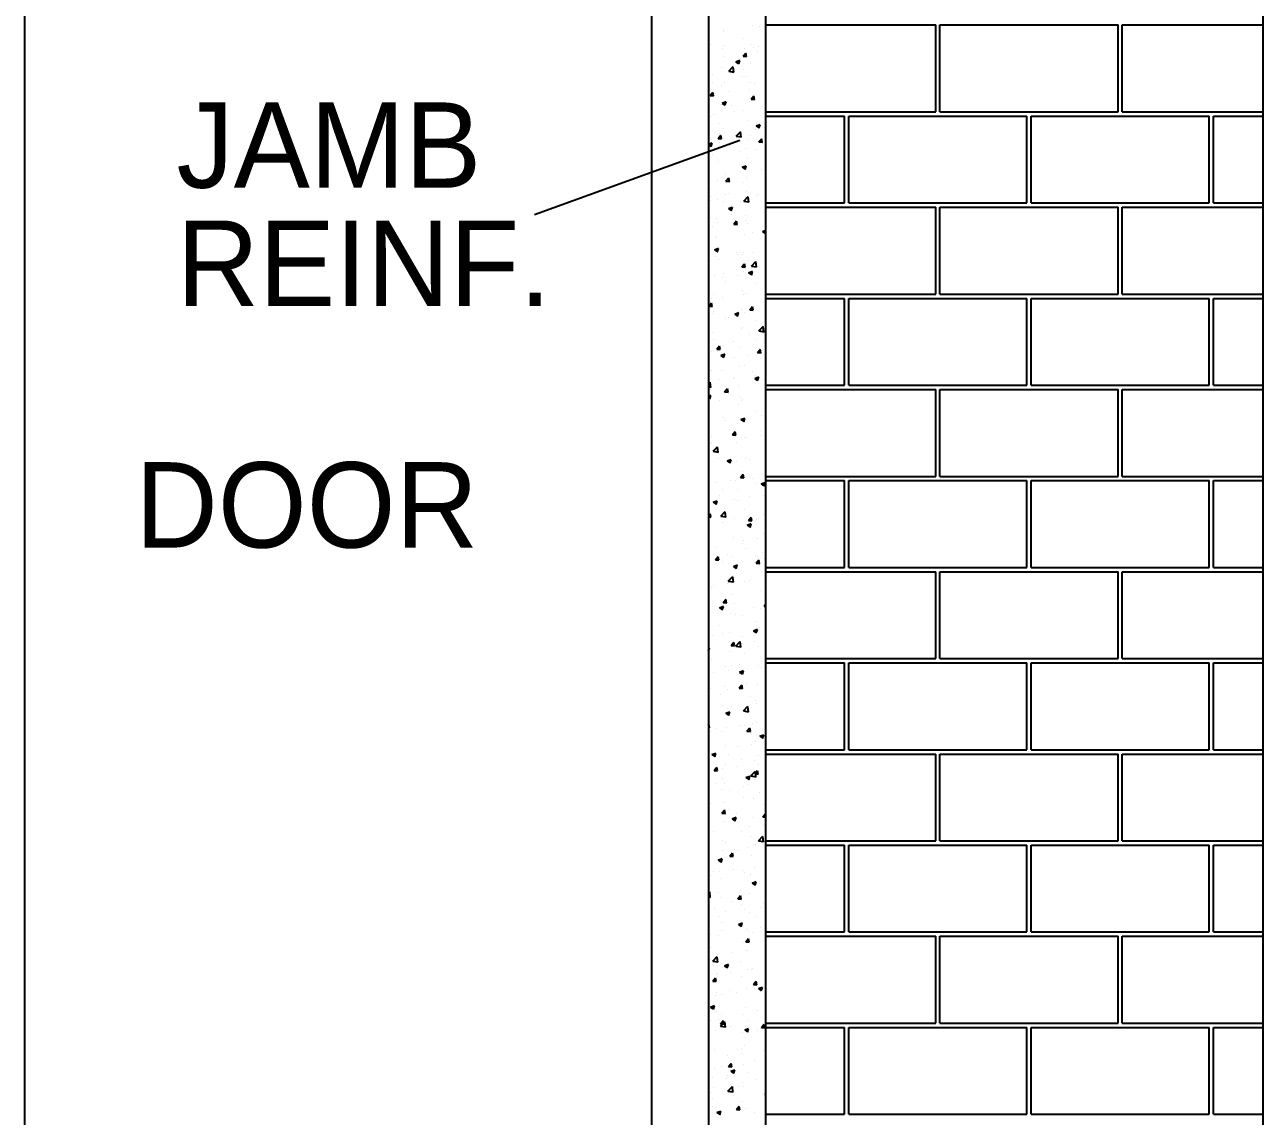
# Model space of a CAD drawing. Header units: metres. Extents: x -1560488.3 to -1560394.4, y 43534.5 to 43593.3.
# Drawn here: x -1560434.934 to -1560431.809, y 43543.477 to 43546.232 of the extents above; entities that cross this region are included whole.
import ezdxf

# ---------------------------------------------------------------- set-up
doc = ezdxf.new("R2010")
doc.units = ezdxf.units.M
doc.header["$LTSCALE"] = 750
doc.header["$MEASUREMENT"] = 0
doc.layers.get('0').update_dxf_attribs({"lineweight": 5})
doc.layers.add('BO', color=1, linetype='Continuous')
doc.styles.add('Romantic', font='GOTHIC.TTF')

# ---------------------------------------------------------------- blocks, each defined once
blk = doc.blocks.new('A$C70167D43')
at = {"color": 0}
for p, q in [((63.73, 286.7), (63.73, 649.47)), ((-26.88, 591.19), (-26.88, 330.66)), ((-17.58, 591.19), (-17.58, 330.66)), ((-138.54, 339.97), (-138.54, 581.88)), ((-36.19, 581.88), (-36.19, 339.97)), ((-55.26, 512.38), (-21.77, 524.54))]:
    blk.add_line(p, q, dxfattribs=at)
at = {"color": 2}
for p, q in [((-24.49, 542.35), (-24.49, 542.35)), ((-24.44, 542.67), (-24.44, 542.67)), ((-19.74, 543.26), (-19.74, 543.26)), ((-18.61, 543.12), (-18.61, 543.12)), ((-26.58, 540.19), (-26.58, 540.19)), ((-21.16, 541.12), (-21.16, 541.12)), ((-19.85, 540.17), (-19.85, 540.17)), ((-24.55, 539.57), (-24.55, 539.57)), ((-24.41, 539.93), (-24.41, 539.93)), ((-24.35, 538.15), (-24.35, 538.15)), ((-21.21, 538.23), (-20.76, 538.76)), ((-21.21, 538.23), (-20.66, 538.18)), ((-21.06, 539.45), (-21.06, 539.45)), ((-20.66, 538.13), (-20.77, 538.72)), ((-19.44, 539.72), (-19.44, 539.72)), ((-18.93, 539.08), (-18.93, 539.08)), ((-18.73, 539.76), (-18.73, 539.76)), ((-24.67, 536.47), (-24.67, 536.47)), ((-23.57, 535.78), (-22.84, 536.54)), ((-22.75, 535.62), (-22.85, 536.5)), ((-22.38, 537.34), (-21.73, 537.59)), ((-22.38, 537.34), (-21.92, 537.03)), ((-21.92, 536.98), (-21.74, 537.55)), ((-21.18, 536.09), (-21.18, 536.09)), ((-19.97, 537.07), (-19.97, 537.07)), ((-17.65, 536.55), (-17.65, 536.55)), ((-26.22, 535.18), (-26.22, 535.18)), ((-23.57, 535.78), (-22.74, 535.65)), ((-23.5, 535.78), (-23.5, 535.78)), ((-21.25, 534.97), (-21.25, 534.97)), ((-20.8, 534.89), (-20.8, 534.89)), ((-26.59, 531.81), (-26.15, 532.35)), ((-26.23, 533.96), (-26.23, 533.96)), ((-26.05, 531.72), (-26.15, 532.3)), ((-25.95, 532.11), (-25.95, 532.11)), ((-24.78, 533.38), (-24.78, 533.38)), ((-24.26, 533.93), (-24.26, 533.93)), ((-23.62, 532.42), (-23.62, 532.42)), ((-20.1, 532.88), (-20.1, 532.88)), ((-20.08, 533.97), (-20.08, 533.97)), ((-19.29, 533.72), (-19.29, 533.72)), ((-26.59, 531.81), (-26.04, 531.76)), ((-24.89, 530.28), (-24.89, 530.28)), ((-24.64, 530.59), (-23.99, 530.84)), ((-24.64, 530.59), (-24.18, 530.28)), ((-24.19, 530.24), (-24, 530.8)), ((-23.11, 530.24), (-23.11, 530.24)), ((-20.19, 530.87), (-20.19, 530.87)), ((-19.92, 531.23), (-19.47, 531.76)), ((-19.92, 531.23), (-19.36, 531.18)), ((-19.37, 531.14), (-19.48, 531.72)), ((-18.14, 530.03), (-18.14, 530.03)), ((-26.61, 528.41), (-26.61, 528.41)), ((-26.07, 528.75), (-26.07, 528.75)), ((-22.55, 529.21), (-22.55, 529.21)), ((-21.18, 529.34), (-21.18, 529.34)), ((-25.01, 527.18), (-25.01, 527.18)), ((-24.38, 526.36), (-24.38, 526.36)), ((-22.33, 525.18), (-21.61, 525.93)), ((-21.51, 525.01), (-21.62, 525.9)), ((-20.31, 527.78), (-20.31, 527.78)), ((-19.12, 526.32), (-19.12, 526.32)), ((-19.09, 526.85), (-18.44, 527.1)), ((-19.09, 526.85), (-18.63, 526.54)), ((-18.95, 527.3), (-18.95, 527.3)), ((-18.63, 526.49), (-18.45, 527.05)), ((-26.88, 523.86), (-26.26, 524.1)), ((-26.45, 523.49), (-26.26, 524.05)), ((-25.3, 524.81), (-24.85, 525.35)), ((-25.3, 524.81), (-24.75, 524.77)), ((-25.12, 524.08), (-25.12, 524.08)), ((-24.99, 525.54), (-24.99, 525.54)), ((-24.92, 525.49), (-24.92, 525.49)), ((-24.75, 524.72), (-24.86, 525.3)), ((-22.96, 524.24), (-22.96, 524.24)), ((-22.33, 525.18), (-21.51, 525.05)), ((-20.42, 524.68), (-20.42, 524.68)), ((-19.95, 525.28), (-19.95, 525.28)), ((-18.63, 524.23), (-18.18, 524.77)), ((-18.63, 524.23), (-18.07, 524.18)), ((-18.08, 524.14), (-18.19, 524.72)), ((-17.99, 524.03), (-17.99, 524.03)), ((-26.88, 523.83), (-26.45, 523.53)), ((-26.25, 522.18), (-26.25, 522.18)), ((-21.57, 522.65), (-21.57, 522.65)), ((-20.83, 523.11), (-20.83, 523.11)), ((-19.24, 522.96), (-19.24, 522.96)), ((-26.77, 520.76), (-26.77, 520.76)), ((-25.23, 520.99), (-25.23, 520.99)), ((-21.8, 520.55), (-21.8, 520.55)), ((-21.35, 520.1), (-20.7, 520.35)), ((-21.35, 520.1), (-20.89, 519.79)), ((-20.9, 519.74), (-20.71, 520.31)), ((-20.53, 521.58), (-20.53, 521.58)), ((-25.35, 517.89), (-25.35, 517.89)), ((-24.01, 518.98), (-24.01, 518.98)), ((-24.01, 517.82), (-23.56, 518.35)), ((-24.01, 517.82), (-23.46, 517.77)), ((-23.46, 517.72), (-23.57, 518.31)), ((-21.68, 519.29), (-21.68, 519.29)), ((-20.65, 518.49), (-20.65, 518.49)), ((-18.16, 519.75), (-18.16, 519.75)), ((-26.64, 516.62), (-26.64, 516.62)), ((-23.61, 515.79), (-23.61, 515.79)), ((-21.21, 517.56), (-21.21, 517.56)), ((-20.61, 516.08), (-20.61, 516.08)), ((-26.62, 514.75), (-26.62, 514.75)), ((-26.46, 515.31), (-26.46, 515.31)), ((-25.46, 514.79), (-25.46, 514.79)), ((-24.41, 514.58), (-24.41, 514.58)), ((-24.13, 515.62), (-24.13, 515.62)), ((-21.65, 514.54), (-21.65, 514.54)), ((-21.1, 514.57), (-20.37, 515.33)), ((-21.1, 514.57), (-20.27, 514.45)), ((-20.76, 515.39), (-20.76, 515.39)), ((-20.28, 514.41), (-20.38, 515.29)), ((-18.98, 515.51), (-18.98, 515.51)), ((-18.65, 515.58), (-18.65, 515.58)), ((-26.58, 511.95), (-26.58, 511.95)), ((-23.62, 513.35), (-22.97, 513.6)), ((-23.62, 513.35), (-23.16, 513.04)), ((-23.16, 513), (-22.97, 513.56)), ((-23.06, 512.41), (-23.06, 512.41)), ((-20.87, 512.29), (-20.87, 512.29)), ((-26.28, 510.39), (-26.28, 510.39)), ((-25.57, 511.69), (-25.57, 511.69)), ((-25.46, 511.06), (-25.46, 511.06)), ((-22.72, 510.82), (-22.27, 511.35)), ((-22.72, 510.82), (-22.16, 510.77)), ((-22.17, 510.72), (-22.28, 511.31)), ((-20.85, 511.33), (-20.85, 511.33)), ((-20.5, 510.85), (-20.5, 510.85)), ((-18.06, 509.61), (-17.58, 509.79)), ((-25.69, 508.6), (-25.69, 508.6)), ((-25.5, 508.74), (-25.5, 508.74)), ((-20.99, 509.19), (-20.99, 509.19)), ((-19.63, 509.51), (-19.63, 509.51)), ((-18.06, 509.61), (-17.6, 509.29)), ((-17.61, 509.25), (-17.58, 509.35)), ((-25.88, 506.61), (-25.23, 506.86)), ((-25.88, 506.61), (-25.42, 506.29)), ((-25.43, 506.25), (-25.24, 506.81)), ((-22.31, 506.1), (-22.31, 506.1)), ((-22.08, 505.84), (-22.08, 505.84)), ((-21.24, 505.77), (-21.24, 505.77)), ((-21.1, 506.1), (-21.1, 506.1)), ((-19.75, 506.15), (-19.75, 506.15)), ((-26.66, 504.84), (-26.66, 504.84)), ((-25.8, 505.5), (-25.8, 505.5)), ((-25.31, 505.06), (-25.31, 505.06)), ((-21.43, 503.82), (-20.98, 504.35)), ((-21.43, 503.82), (-20.87, 503.77)), ((-20.88, 503.72), (-20.99, 504.31)), ((-20.35, 504.85), (-20.35, 504.85)), ((-19.87, 503.97), (-19.14, 504.73)), ((-19.87, 503.97), (-19.04, 503.84)), ((-19.05, 503.81), (-19.15, 504.69)), ((-19.01, 503.73), (-19.01, 503.73)), ((-25.91, 502.4), (-25.91, 502.4)), ((-24.52, 502.17), (-24.52, 502.17)), ((-24.44, 502.8), (-24.44, 502.8)), ((-22.19, 502.48), (-22.19, 502.48)), ((-21.21, 503), (-21.21, 503)), ((-20.33, 502.86), (-19.68, 503.11)), ((-20.33, 502.86), (-19.87, 502.55)), ((-19.87, 502.5), (-19.68, 503.06)), ((-18.67, 502.94), (-18.67, 502.94)), ((-24.16, 501.37), (-24.16, 501.37)), ((-21.32, 499.9), (-21.32, 499.9)), ((-19.19, 501.16), (-19.19, 501.16)), ((-26.81, 497.4), (-26.36, 497.94)), ((-26.26, 497.31), (-26.37, 497.89)), ((-26.31, 498.61), (-26.31, 498.61)), ((-26.02, 499.31), (-26.02, 499.31)), ((-24.64, 498.81), (-24.64, 498.81)), ((-21.12, 499.27), (-21.12, 499.27)), ((-20.88, 499.54), (-20.88, 499.54)), ((-26.81, 497.4), (-26.26, 497.35)), ((-26.14, 496.21), (-26.14, 496.21)), ((-25.97, 496.61), (-25.97, 496.61)), ((-23.57, 495.61), (-23.57, 495.61)), ((-22.59, 496.11), (-21.94, 496.36)), ((-22.59, 496.11), (-22.13, 495.8)), ((-22.14, 495.76), (-21.95, 496.32)), ((-21.44, 496.8), (-21.44, 496.8)), ((-21.01, 496.4), (-21.01, 496.4)), ((-20.14, 496.82), (-19.69, 497.35)), ((-20.14, 496.82), (-19.58, 496.77)), ((-19.59, 496.73), (-19.7, 497.31)), ((-17.69, 496.38), (-17.69, 496.38)), ((-24.01, 495.36), (-24.01, 495.36)), ((-21.55, 493.71), (-21.55, 493.71)), ((-21.27, 493.99), (-21.27, 493.99)), ((-19.04, 495.15), (-19.04, 495.15)), ((-18.63, 493.37), (-17.91, 494.12)), ((-17.81, 493.2), (-17.92, 494.09)), ((-26.69, 493.06), (-26.69, 493.06)), ((-26.25, 493.11), (-26.25, 493.11)), ((-26.01, 491.94), (-26.01, 491.94)), ((-22.86, 491.67), (-22.86, 491.67)), ((-20.14, 492.71), (-20.14, 492.71)), ((-19.04, 491.95), (-19.04, 491.95)), ((-18.63, 493.37), (-17.8, 493.24)), ((-17.81, 493.02), (-17.81, 493.02)), ((-26.36, 490.01), (-26.36, 490.01)), ((-25.52, 490.4), (-25.07, 490.94)), ((-25.52, 490.4), (-24.97, 490.36)), ((-24.97, 490.31), (-25.08, 490.89)), ((-24.86, 489.37), (-24.2, 489.62)), ((-24.46, 491.02), (-24.46, 491.02)), ((-24.4, 489.01), (-24.21, 489.57)), ((-21.66, 490.61), (-21.66, 490.61)), ((-18.85, 489.82), (-18.4, 490.36)), ((-18.85, 489.82), (-18.29, 489.77)), ((-18.3, 489.73), (-18.41, 490.31)), ((-17.89, 491.46), (-17.89, 491.46)), ((-24.86, 489.37), (-24.39, 489.05)), ((-22.58, 489.04), (-22.58, 489.04)), ((-21.78, 487.51), (-21.78, 487.51)), ((-20.91, 487.76), (-20.91, 487.76)), ((-20.26, 489.35), (-20.26, 489.35)), ((-26.48, 486.92), (-26.48, 486.92)), ((-26.34, 486.83), (-26.34, 486.83)), ((-24.67, 486.92), (-24.67, 486.92)), ((-22.71, 485.67), (-22.71, 485.67)), ((-22.7, 485.68), (-22.7, 485.68)), ((-19.7, 486.71), (-19.7, 486.71)), ((-19.3, 485.62), (-18.65, 485.87)), ((-19.3, 485.62), (-18.84, 485.31)), ((-19.18, 486.14), (-19.18, 486.14)), ((-18.85, 485.26), (-18.66, 485.82)), ((-17.74, 485.46), (-17.74, 485.46)), ((-26.88, 484.77), (-26.6, 485.06)), ((-26.88, 484.23), (-26.5, 484.17)), ((-26.51, 484.14), (-26.61, 485.02)), ((-26.59, 483.82), (-26.59, 483.82)), ((-25.03, 485.37), (-25.03, 485.37)), ((-24.23, 483.41), (-23.78, 483.94)), ((-23.68, 483.31), (-23.79, 483.89)), ((-21.89, 484.41), (-21.89, 484.41)), ((-26.88, 482.71), (-26.47, 482.87)), ((-26.88, 482.46), (-26.66, 482.31)), ((-26.66, 482.26), (-26.48, 482.82)), ((-26.52, 482.19), (-26.52, 482.19)), ((-25.15, 482.01), (-25.15, 482.01)), ((-24.23, 483.41), (-23.67, 483.36)), ((-21.63, 482.47), (-21.63, 482.47)), ((-21.55, 481.98), (-21.55, 481.98)), ((-21.29, 482.21), (-21.29, 482.21)), ((-26.72, 481.28), (-26.72, 481.28)), ((-26.7, 480.72), (-26.7, 480.72)), ((-22, 481.32), (-22, 481.32)), ((-19.06, 480.17), (-19.06, 480.17)), ((-18.2, 479.57), (-18.2, 479.57)), ((-26.82, 477.62), (-26.82, 477.62)), ((-24.49, 479.23), (-24.49, 479.23)), ((-24.07, 478.8), (-24.07, 478.8)), ((-22.12, 478.22), (-22.12, 478.22)), ((-21.57, 478.87), (-20.91, 479.12)), ((-21.57, 478.87), (-21.1, 478.56)), ((-21.11, 478.51), (-20.92, 479.08)), ((-26.37, 476.19), (-26.37, 476.19)), ((-23.37, 477.23), (-23.37, 477.23)), ((-22.94, 476.41), (-22.49, 476.94)), ((-22.94, 476.41), (-22.38, 476.36)), ((-22.39, 476.31), (-22.5, 476.9)), ((-21.4, 475.98), (-21.4, 475.98)), ((-20.94, 475.98), (-20.94, 475.98)), ((-20.65, 475.9), (-20.65, 475.9)), ((-18.4, 477.02), (-18.4, 477.02)), ((-18.32, 476.21), (-18.32, 476.21)), ((-26.52, 475.13), (-26.52, 475.13)), ((-26.36, 475.05), (-26.36, 475.05)), ((-26.1, 473.7), (-25.37, 474.45)), ((-26.1, 473.7), (-25.27, 473.57)), ((-25.28, 473.53), (-25.38, 474.42)), ((-22.23, 475.12), (-22.23, 475.12)), ((-25.22, 472.5), (-25.22, 472.5)), ((-23.83, 472.13), (-23.18, 472.38)), ((-23.83, 472.13), (-23.37, 471.81)), ((-23.37, 471.77), (-23.19, 472.33)), ((-23.09, 472.23), (-23.09, 472.23)), ((-22.34, 472.02), (-22.34, 472.02)), ((-20.76, 472.54), (-20.76, 472.54)), ((-20.25, 472.29), (-20.25, 472.29)), ((-26.75, 469.5), (-26.75, 469.5)), ((-21.65, 469.41), (-21.2, 469.94)), ((-21.65, 469.41), (-21.09, 469.36)), ((-21.32, 470.43), (-21.32, 470.43)), ((-21.1, 469.31), (-21.21, 469.9)), ((-19.69, 469.33), (-19.69, 469.33)), ((-17.62, 469.62), (-17.62, 469.62)), ((-25.54, 468.56), (-25.54, 468.56)), ((-24.52, 467.45), (-24.52, 467.45)), ((-23.21, 468.87), (-23.21, 468.87)), ((-22.46, 468.93), (-22.46, 468.93)), ((-22.06, 467.53), (-22.06, 467.53)), ((-19.09, 468.38), (-19.09, 468.38)), ((-18.28, 468.38), (-17.62, 468.63)), ((-18.28, 468.38), (-17.81, 468.07)), ((-17.82, 468.02), (-17.63, 468.58)), ((-26.09, 465.38), (-25.44, 465.63)), ((-26.09, 465.38), (-25.63, 465.07)), ((-25.64, 465.02), (-25.45, 465.58)), ((-25.07, 466.49), (-25.07, 466.49)), ((-22.57, 465.83), (-22.57, 465.83)), ((-22.14, 465.67), (-22.14, 465.67)), ((-20.1, 466.28), (-20.1, 466.28)), ((-17.74, 466.53), (-17.74, 466.53)), ((-26.88, 463.17), (-26.58, 463.53)), ((-26.48, 462.9), (-26.59, 463.48)), ((-26.39, 463.26), (-26.39, 463.26)), ((-25.66, 465.2), (-25.66, 465.2)), ((-24.86, 463.09), (-24.14, 463.85)), ((-24.04, 462.93), (-24.15, 463.81)), ((-20.96, 464.2), (-20.96, 464.2)), ((-17.85, 463.43), (-17.85, 463.43)), ((-26.88, 462.98), (-26.48, 462.94)), ((-24.86, 463.09), (-24.03, 462.97)), ((-24.58, 462), (-24.58, 462)), ((-23.91, 462.8), (-23.91, 462.8)), ((-22.68, 462.73), (-22.68, 462.73)), ((-20.54, 461.63), (-19.89, 461.88)), ((-20.54, 461.63), (-20.08, 461.32)), ((-20.36, 462.41), (-19.91, 462.94)), ((-20.36, 462.41), (-19.8, 462.36)), ((-20.08, 461.27), (-19.9, 461.84)), ((-19.81, 462.32), (-19.92, 462.9)), ((-18.95, 462.59), (-18.95, 462.59)), ((-18.71, 462.77), (-18.71, 462.77)), ((-22.8, 459.63), (-22.8, 459.63)), ((-18.83, 459.41), (-18.83, 459.41)), ((-17.96, 460.33), (-17.96, 460.33)), ((-26.77, 457.71), (-26.77, 457.71)), ((-25.72, 458.05), (-25.72, 458.05)), ((-21.35, 458.64), (-21.35, 458.64)), ((-21.16, 459.1), (-21.16, 459.1)), ((-20.76, 457.84), (-20.76, 457.84)), ((-18.08, 457.23), (-18.08, 457.23)), ((-25.74, 455.99), (-25.29, 456.53)), ((-25.74, 455.99), (-25.18, 455.95)), ((-25.19, 455.9), (-25.3, 456.48)), ((-24.54, 455.67), (-24.54, 455.67)), ((-23.76, 456.8), (-23.76, 456.8)), ((-23.6, 455.43), (-23.6, 455.43)), ((-22.91, 456.54), (-22.91, 456.54)), ((-22.8, 454.88), (-22.15, 455.13)), ((-21.27, 455.74), (-21.27, 455.74)), ((-19.12, 456.6), (-19.12, 456.6)), ((-19.07, 455.41), (-18.62, 455.95)), ((-19.07, 455.41), (-18.51, 455.36)), ((-18.8, 456.59), (-18.8, 456.59)), ((-18.52, 455.32), (-18.63, 455.9)), ((-17.75, 456.2), (-17.75, 456.2)), ((-23.63, 452.49), (-22.9, 453.25)), ((-23.02, 453.44), (-23.02, 453.44)), ((-22.81, 452.33), (-22.91, 453.21)), ((-22.8, 454.88), (-22.34, 454.57)), ((-22.61, 453.11), (-22.61, 453.11)), ((-22.35, 454.53), (-22.16, 455.09)), ((-18.19, 454.14), (-18.19, 454.14)), ((-26.42, 451.48), (-26.42, 451.48)), ((-26.05, 451.76), (-26.05, 451.76)), ((-23.72, 452.07), (-23.72, 452.07)), ((-23.63, 452.49), (-22.8, 452.36)), ((-20.99, 452.41), (-20.99, 452.41)), ((-20.2, 452.53), (-20.2, 452.53)), ((-17.64, 452.9), (-17.64, 452.9)), ((-24.45, 449), (-24, 449.53)), ((-23.9, 448.9), (-24.01, 449.48)), ((-23.14, 450.34), (-23.14, 450.34)), ((-18.3, 451.04), (-18.3, 451.04)), ((-26.17, 448.4), (-26.17, 448.4)), ((-25.07, 448.14), (-24.42, 448.39)), ((-25.07, 448.14), (-24.6, 447.83)), ((-24.61, 447.78), (-24.42, 448.34)), ((-24.45, 449), (-23.89, 448.95)), ((-24.42, 448.35), (-24.42, 448.35)), ((-23.25, 447.24), (-23.25, 447.24)), ((-22.65, 448.86), (-22.65, 448.86)), ((-22.46, 447.1), (-22.46, 447.1)), ((-19.45, 448.14), (-19.45, 448.14)), ((-18.42, 447.94), (-18.42, 447.94)), ((-17.78, 448.41), (-17.58, 448.65)), ((-17.78, 448.41), (-17.58, 448.39)), ((-26.8, 445.93), (-26.8, 445.93)), ((-25.09, 445.19), (-25.09, 445.19)), ((-21.38, 446.86), (-21.38, 446.86)), ((-19.22, 445.96), (-19.22, 445.96)), ((-26.27, 443.62), (-26.27, 443.62)), ((-24.57, 443.89), (-24.57, 443.89)), ((-23.36, 444.15), (-23.36, 444.15)), ((-21.3, 443.41), (-21.3, 443.41)), ((-19.51, 444.39), (-18.86, 444.64)), ((-19.51, 444.39), (-19.05, 444.08)), ((-19.15, 444.82), (-19.15, 444.82)), ((-19.06, 444.03), (-18.87, 444.6)), ((-18.53, 444.84), (-18.53, 444.84)), ((-26.88, 441.56), (-26.68, 441.64)), ((-26.88, 441.03), (-26.69, 441.59)), ((-26.88, 441.09), (-26.87, 441.08)), ((-23.47, 441.05), (-23.47, 441.05)), ((-23.16, 442), (-22.71, 442.53)), ((-23.16, 442), (-22.6, 441.95)), ((-22.61, 441.9), (-22.72, 442.49)), ((-22.39, 441.89), (-21.67, 442.64)), ((-22.39, 441.89), (-21.57, 441.76)), ((-21.58, 441.72), (-21.68, 442.61)), ((-21.66, 442.29), (-21.66, 442.29)), ((-19.33, 442.6), (-19.33, 442.6)), ((-18.64, 441.75), (-18.64, 441.75)), ((-26.45, 439.7), (-26.45, 439.7)), ((-21.78, 438.93), (-21.78, 438.93)), ((-21.02, 440.63), (-21.02, 440.63)), ((-18.26, 439.4), (-18.26, 439.4)), ((-26.12, 437.62), (-26.12, 437.62)), ((-24.11, 438.62), (-24.11, 438.62)), ((-23.59, 437.95), (-23.59, 437.95)), ((-23.12, 438.66), (-23.12, 438.66)), ((-21.78, 437.64), (-21.13, 437.89)), ((-21.78, 437.64), (-21.31, 437.33)), ((-21.32, 437.29), (-21.13, 437.85)), ((-21.15, 437.41), (-21.15, 437.41)), ((-18.76, 438.65), (-18.76, 438.65)), ((-18.15, 438.45), (-18.15, 438.45)), ((-26.56, 434.95), (-26.56, 434.95)), ((-24.23, 435.26), (-24.23, 435.26)), ((-21.87, 435), (-21.42, 435.53)), ((-21.87, 435), (-21.31, 434.95)), ((-21.32, 434.9), (-21.43, 435.49)), ((-21.4, 435.08), (-21.4, 435.08)), ((-20.71, 435.73), (-20.71, 435.73)), ((-18.87, 435.55), (-18.87, 435.55)), ((-26.83, 434.15), (-26.83, 434.15)), ((-24.97, 433.93), (-24.97, 433.93)), ((-23.7, 434.85), (-23.7, 434.85)), ((-20, 433.72), (-20, 433.72)), ((-19.17, 433.04), (-19.17, 433.04)), ((-26.68, 431.59), (-26.68, 431.59)), ((-24.6, 432.11), (-24.6, 432.11)), ((-24.04, 430.9), (-23.39, 431.15)), ((-24.04, 430.9), (-23.58, 430.58)), ((-23.81, 431.76), (-23.81, 431.76)), ((-23.59, 430.54), (-23.4, 431.1)), ((-23.15, 432.06), (-23.15, 432.06)), ((-21.16, 431.28), (-20.44, 432.04)), ((-21.16, 431.28), (-20.33, 431.16)), ((-20.34, 431.12), (-20.44, 432)), ((-18.98, 432.46), (-18.98, 432.46)), ((-26.88, 429.02), (-26.8, 429.12)), ((-26.7, 428.49), (-26.81, 429.07)), ((-26.78, 429.17), (-26.78, 429.17)), ((-21.81, 428.97), (-21.81, 428.97)), ((-21.05, 428.85), (-21.05, 428.85)), ((-19.73, 429.16), (-19.73, 429.16)), ((-19.09, 429.36), (-19.09, 429.36)), ((-26.88, 428.55), (-26.69, 428.53)), ((-26.47, 427.92), (-26.47, 427.92)), ((-25.6, 428.39), (-25.6, 428.39)), ((-24.82, 427.93), (-24.82, 427.93)), ((-23.93, 428.66), (-23.93, 428.66)), ((-20.58, 428), (-20.13, 428.53)), ((-20.58, 428), (-20.02, 427.95)), ((-20.03, 427.91), (-20.14, 428.49)), ((-19.85, 427.72), (-19.85, 427.72)), ((-18.49, 427.15), (-17.84, 427.4)), ((-18.49, 427.15), (-18.02, 426.84)), ((-18.03, 426.79), (-17.84, 427.36)), ((-24.04, 425.56), (-24.04, 425.56)), ((-22.17, 425.49), (-22.17, 425.49)), ((-19.84, 425.8), (-19.84, 425.8)), ((-19.21, 426.26), (-19.21, 426.26)), ((-26.31, 424.15), (-25.65, 424.4)), ((-26.31, 424.15), (-25.84, 423.84)), ((-25.85, 423.79), (-25.66, 424.35)), ((-23.66, 424.24), (-23.66, 424.24)), ((-21.43, 423.3), (-21.43, 423.3)), ((-19.32, 423.16), (-19.32, 423.16)), ((-18.7, 424.03), (-18.7, 424.03)), ((-26.86, 422.37), (-26.86, 422.37)), ((-25.96, 421.58), (-25.51, 422.12)), ((-25.96, 421.58), (-25.4, 421.54)), ((-25.41, 421.49), (-25.52, 422.07)), ((-24.62, 421.82), (-24.62, 421.82)), ((-24.15, 422.47), (-24.15, 422.47)), ((-22.29, 422.13), (-22.29, 422.13)), ((-19.93, 420.68), (-19.2, 421.43)), ((-19.29, 421), (-18.84, 421.54)), ((-19.29, 421), (-18.73, 420.95)), ((-19.11, 420.52), (-19.21, 421.4)), ((-19.2, 421.25), (-19.2, 421.25)), ((-18.74, 420.91), (-18.84, 421.49)), ((-18.77, 422.59), (-18.77, 422.59)), ((-25.48, 419.48), (-25.48, 419.48)), ((-24.63, 420.32), (-24.63, 420.32)), ((-24.27, 419.37), (-24.27, 419.37)), ((-21.22, 418.92), (-21.22, 418.92)), ((-20.75, 420.4), (-20.1, 420.65)), ((-20.75, 420.4), (-20.29, 420.09)), ((-20.51, 419.27), (-20.51, 419.27)), ((-20.3, 420.05), (-20.11, 420.61)), ((-19.93, 420.68), (-19.1, 420.55)), ((-19.43, 420.07), (-19.43, 420.07)), ((-24.74, 418.46), (-24.74, 418.46)), ((-23.51, 418.23), (-23.51, 418.23)), ((-21.07, 417.07), (-21.07, 417.07)), ((-19.55, 416.97), (-19.55, 416.97)), ((-18.55, 418.02), (-18.55, 418.02)), ((-26.5, 416.14), (-26.5, 416.14)), ((-24.67, 414.59), (-24.22, 415.12)), ((-24.38, 416.27), (-24.38, 416.27)), ((-24.12, 414.49), (-24.23, 415.07)), ((-23.66, 415.25), (-23.66, 415.25)), ((-17.79, 416.02), (-17.79, 416.02)), ((-24.67, 414.59), (-24.11, 414.54)), ((-24.49, 413.17), (-24.49, 413.17)), ((-23.02, 413.66), (-22.36, 413.91)), ((-23.02, 413.66), (-22.55, 413.34)), ((-22.56, 413.3), (-22.37, 413.86)), ((-22.36, 414.54), (-22.36, 414.54)), ((-19.66, 413.87), (-19.66, 413.87)), ((-17.99, 414), (-17.58, 414.5)), ((-17.99, 414), (-17.58, 413.97)), ((-17.91, 412.66), (-17.91, 412.66)), ((-26.11, 411.58), (-26.11, 411.58)), ((-21.46, 411.52), (-21.46, 411.52)), ((-20.23, 412.35), (-20.23, 412.35)), ((-19.77, 410.77), (-19.77, 410.77)), ((-18.69, 410.08), (-17.97, 410.83)), ((-17.87, 409.91), (-17.98, 410.79)), ((-24.61, 410.08), (-24.61, 410.08)), ((-24.17, 409.79), (-24.17, 409.79)), ((-22.68, 408.68), (-22.68, 408.68)), ((-20.35, 408.99), (-20.35, 408.99)), ((-19.23, 409.47), (-19.23, 409.47)), ((-19.2, 409.58), (-19.2, 409.58)), ((-18.69, 410.08), (-17.87, 409.95)), ((-25.28, 406.91), (-24.63, 407.16)), ((-25.28, 406.91), (-24.82, 406.6)), ((-24.82, 406.55), (-24.64, 407.11)), ((-24.72, 406.98), (-24.72, 406.98)), ((-24.65, 408.54), (-24.65, 408.54)), ((-23.38, 407.59), (-22.93, 408.12)), ((-23.38, 407.59), (-22.82, 407.54)), ((-22.83, 407.49), (-22.94, 408.08)), ((-22.21, 408.54), (-22.21, 408.54)), ((-19.89, 407.68), (-19.89, 407.68)), ((-26.02, 405.06), (-26.02, 405.06)), ((-25.13, 405.01), (-25.13, 405.01)), ((-22.8, 405.32), (-22.8, 405.32)), ((-21.1, 405.29), (-21.1, 405.29)), ((-21.06, 404.85), (-21.06, 404.85)), ((-20, 404.58), (-20, 404.58)), ((-19.28, 405.79), (-19.28, 405.79)), ((-26.53, 404.35), (-26.53, 404.35)), ((-24.83, 403.88), (-24.83, 403.88)), ((-19.73, 403.16), (-19.07, 403.41)), ((-19.73, 403.16), (-19.26, 402.85)), ((-19.27, 402.81), (-19.08, 403.37)), ((-26.88, 401.54), (-26.67, 401.77)), ((-26.88, 400.93), (-26.56, 400.88)), ((-26.57, 400.85), (-26.67, 401.73)), ((-25.25, 401.65), (-25.25, 401.65)), ((-24.95, 400.78), (-24.95, 400.78)), ((-22.09, 400.59), (-21.64, 401.12)), ((-22.09, 400.59), (-21.53, 400.54)), ((-21.72, 402.12), (-21.72, 402.12)), ((-21.54, 400.49), (-21.65, 401.08)), ((-20.11, 401.48), (-20.11, 401.48)), ((-25.87, 399.05), (-25.87, 399.05)), ((-22.87, 400.09), (-22.87, 400.09)), ((-21.49, 399.73), (-21.49, 399.73)), ((-20.91, 398.84), (-20.91, 398.84)), ((-18.3, 399.22), (-18.3, 399.22)), ((-17.9, 399.88), (-17.9, 399.88)), ((-25.06, 397.69), (-25.06, 397.69)), ((-24.68, 396.76), (-24.68, 396.76)), ((-24.17, 398.45), (-24.17, 398.45)), ((-21.99, 396.42), (-21.34, 396.67)), ((-21.53, 396.06), (-21.35, 396.62)), ((-20.23, 398.38), (-20.23, 398.38)), ((-19.26, 397.69), (-19.26, 397.69)), ((-26.62, 394.78), (-26.62, 394.78)), ((-25.17, 394.59), (-25.17, 394.59)), ((-24.72, 395.36), (-24.72, 395.36)), ((-21.99, 396.42), (-21.53, 396.1)), ((-20.74, 395.55), (-20.74, 395.55)), ((-20.34, 395.29), (-20.34, 395.29)), ((-19.75, 395.15), (-19.75, 395.15)), ((-18.41, 395.86), (-18.41, 395.86)), ((-26.55, 392.57), (-26.55, 392.57)), ((-21.13, 393.5), (-21.13, 393.5)), ((-20.79, 393.59), (-20.35, 394.12)), ((-20.79, 393.59), (-20.24, 393.54)), ((-20.25, 393.5), (-20.35, 394.08)), ((-26.53, 390.61), (-26.53, 390.61)), ((-26.16, 390.41), (-25.43, 391.16)), ((-26.16, 390.41), (-25.33, 390.28)), ((-25.34, 390.24), (-25.44, 391.13)), ((-25.28, 391.49), (-25.28, 391.49)), ((-23.19, 391.88), (-23.19, 391.88)), ((-21.56, 390.4), (-21.56, 390.4)), ((-20.86, 392.19), (-20.86, 392.19)), ((-20.45, 392.19), (-20.45, 392.19)), ((-25.4, 388.39), (-25.4, 388.39)), ((-24.57, 389.36), (-24.57, 389.36)), ((-24.25, 389.67), (-23.6, 389.92)), ((-24.25, 389.67), (-23.79, 389.36)), ((-23.8, 389.31), (-23.61, 389.87)), ((-23.31, 388.52), (-23.31, 388.52)), ((-20.57, 389.09), (-20.57, 389.09)), ((-19.79, 388.98), (-19.79, 388.98)), ((-19.6, 389.15), (-19.6, 389.15)), ((-26.18, 387.17), (-25.73, 387.71)), ((-26.18, 387.17), (-25.62, 387.13)), ((-25.63, 387.08), (-25.74, 387.66)), ((-25.64, 388.21), (-25.64, 388.21)), ((-21.51, 387.95), (-21.51, 387.95)), ((-19.5, 386.59), (-19.06, 387.13)), ((-19.5, 386.59), (-18.95, 386.54)), ((-18.96, 386.5), (-19.06, 387.08)), ((-25.76, 384.85), (-25.76, 384.85)), ((-25.51, 385.3), (-25.51, 385.3)), ((-24.71, 384.98), (-24.71, 384.98)), ((-23.42, 385.67), (-23.42, 385.67)), ((-22.23, 385.31), (-22.23, 385.31)), ((-20.68, 385.99), (-20.68, 385.99)), ((-19.28, 385.91), (-19.28, 385.91)), ((-18.7, 385.92), (-18.05, 386.17)), ((-18.7, 385.92), (-18.24, 385.61)), ((-18.45, 385.46), (-18.45, 385.46)), ((-18.24, 385.56), (-18.06, 386.13)), ((-26.52, 382.92), (-25.87, 383.17)), ((-26.52, 382.92), (-26.05, 382.61)), ((-26.06, 382.56), (-25.87, 383.13)), ((-20.79, 382.9), (-20.79, 382.9)), ((-18.81, 382.41), (-18.81, 382.41)), ((-26.58, 380.79), (-26.58, 380.79)), ((-25.62, 382.2), (-25.62, 382.2)), ((-25.23, 380.91), (-25.23, 380.91)), ((-24.92, 379.8), (-24.2, 380.56)), ((-24.89, 380.18), (-24.44, 380.71)), ((-24.68, 381.64), (-24.68, 381.64)), ((-24.34, 380.08), (-24.45, 380.66)), ((-24.1, 379.64), (-24.21, 380.52)), ((-21.16, 381.72), (-21.16, 381.72)), ((-20.26, 380.7), (-20.26, 380.7)), ((-25.74, 379.1), (-25.74, 379.1)), ((-24.92, 379.8), (-24.1, 379.68)), ((-24.89, 380.18), (-24.33, 380.13)), ((-23.27, 379.66), (-23.27, 379.66)), ((-21.25, 378.74), (-21.25, 378.74)), ((-20.96, 379.18), (-20.31, 379.43)), ((-20.96, 379.18), (-20.5, 378.86)), ((-20.9, 379.8), (-20.9, 379.8)), ((-20.51, 378.82), (-20.32, 379.38)), ((-18.92, 379.05), (-18.92, 379.05)), ((-18.3, 379.46), (-18.3, 379.46)), ((-18.21, 379.59), (-17.76, 380.13)), ((-18.21, 379.59), (-17.66, 379.54)), ((-17.66, 379.5), (-17.77, 380.08)), ((-21.02, 376.7), (-21.02, 376.7)), ((-25.85, 376), (-25.85, 376)), ((-23.7, 375.07), (-23.7, 375.07)), ((-22.11, 375.98), (-22.11, 375.98)), ((-21.54, 376.17), (-21.54, 376.17)), ((-21.37, 375.38), (-21.37, 375.38)), ((-17.85, 375.85), (-17.85, 375.85)), ((-25.96, 372.91), (-25.96, 372.91)), ((-24.74, 373.19), (-24.74, 373.19)), ((-23.6, 373.18), (-23.15, 373.71)), ((-23.6, 373.18), (-23.04, 373.13)), ((-23.23, 372.43), (-22.58, 372.68)), ((-23.23, 372.43), (-22.76, 372.12)), ((-23.05, 373.08), (-23.15, 373.67)), ((-22.77, 372.07), (-22.58, 372.63)), ((-21.13, 373.6), (-21.13, 373.6)), ((-20.3, 372.18), (-20.3, 372.18)), ((-19.31, 374.13), (-19.31, 374.13)), ((-26.15, 371.41), (-26.15, 371.41)), ((-23.92, 371.22), (-23.92, 371.22)), ((-23.82, 371.71), (-23.82, 371.71)), ((-21.24, 370.51), (-21.24, 370.51)), ((-18.96, 371.01), (-18.96, 371.01)), ((-26.61, 369.01), (-26.61, 369.01)), ((-26.08, 369.81), (-26.08, 369.81)), ((-23.69, 369.2), (-22.96, 369.96)), ((-23.69, 369.2), (-22.86, 369.07)), ((-22.87, 369.04), (-22.97, 369.92)), ((-22.74, 368.51), (-22.74, 368.51)), ((-21.96, 369.97), (-21.96, 369.97)), ((-21.18, 369.94), (-21.18, 369.94)), ((-17.67, 368.68), (-17.58, 368.72)), ((-17.67, 368.68), (-17.58, 368.62)), ((-26.27, 368.04), (-26.27, 368.04)), ((-26.19, 366.71), (-26.19, 366.71)), ((-25.77, 366.49), (-25.77, 366.49)), ((-22.3, 366.18), (-21.86, 366.71)), ((-22.3, 366.18), (-21.75, 366.13)), ((-21.76, 366.08), (-21.86, 366.67)), ((-21.36, 367.41), (-21.36, 367.41)), ((-20.81, 366.28), (-20.81, 366.28)), ((-25.49, 365.68), (-24.84, 365.93)), ((-25.49, 365.68), (-25.03, 365.37)), ((-25.04, 365.32), (-24.85, 365.89)), ((-19.31, 365.61), (-19.31, 365.61))]:
    blk.add_line(p, q, dxfattribs=at)
at = {"color": 4}
for p, q in [((-17.58, 543.35), (10.24, 543.35)), ((10.24, 529.16), (10.24, 543.35)), ((10.94, 529.16), (10.94, 543.35)), ((10.94, 543.35), (40.02, 543.35)), ((40.02, 529.16), (40.02, 543.35)), ((40.71, 529.16), (40.71, 543.35)), ((40.71, 543.35), (63.73, 543.35)), ((-17.58, 529.16), (10.24, 529.16)), ((-17.58, 528.46), (-4.64, 528.46)), ((-4.64, 514.27), (-4.64, 528.46)), ((-3.95, 528.46), (25.13, 528.46)), ((-3.95, 514.27), (-3.95, 528.46)), ((10.94, 529.16), (40.02, 529.16)), ((25.13, 514.27), (25.13, 528.46)), ((25.83, 528.46), (54.9, 528.46)), ((25.83, 514.27), (25.83, 528.46)), ((40.71, 529.16), (63.73, 529.16)), ((54.9, 514.27), (54.9, 528.46)), ((55.6, 528.46), (63.73, 528.46)), ((55.6, 514.27), (55.6, 528.46)), ((-17.58, 514.27), (-4.64, 514.27)), ((-3.95, 514.27), (25.13, 514.27)), ((25.83, 514.27), (54.9, 514.27)), ((55.6, 514.27), (63.73, 514.27)), ((-17.58, 513.58), (10.24, 513.58)), ((10.24, 499.39), (10.24, 513.58)), ((10.94, 513.58), (40.02, 513.58)), ((10.94, 499.39), (10.94, 513.58)), ((40.02, 499.39), (40.02, 513.58)), ((40.71, 513.58), (63.73, 513.58)), ((40.71, 499.39), (40.71, 513.58)), ((-17.58, 499.39), (10.24, 499.39)), ((-17.58, 498.69), (-4.64, 498.69)), ((-4.64, 484.5), (-4.64, 498.69)), ((-3.95, 498.69), (25.13, 498.69)), ((-3.95, 484.5), (-3.95, 498.69)), ((10.94, 499.39), (40.02, 499.39)), ((25.13, 484.5), (25.13, 498.69)), ((25.83, 498.69), (54.9, 498.69)), ((25.83, 484.5), (25.83, 498.69)), ((40.71, 499.39), (63.73, 499.39)), ((54.9, 484.5), (54.9, 498.69)), ((55.6, 498.69), (63.73, 498.69)), ((55.6, 484.5), (55.6, 498.69)), ((-17.58, 484.5), (-4.64, 484.5)), ((-17.58, 483.8), (10.24, 483.8)), ((-3.95, 484.5), (25.13, 484.5)), ((10.24, 469.61), (10.24, 483.8)), ((10.94, 483.8), (40.02, 483.8)), ((10.94, 469.61), (10.94, 483.8)), ((25.83, 484.5), (54.9, 484.5)), ((40.02, 469.61), (40.02, 483.8)), ((40.71, 483.8), (63.73, 483.8)), ((40.71, 469.61), (40.71, 483.8)), ((55.6, 484.5), (63.73, 484.5)), ((-17.58, 469.61), (10.24, 469.61)), ((10.94, 469.61), (40.02, 469.61)), ((40.71, 469.61), (63.73, 469.61)), ((-17.58, 468.91), (-4.64, 468.91)), ((-4.64, 454.72), (-4.64, 468.91)), ((-3.95, 468.91), (25.13, 468.91)), ((-3.95, 454.72), (-3.95, 468.91)), ((25.13, 454.72), (25.13, 468.91)), ((25.83, 468.91), (54.9, 468.91)), ((25.83, 454.72), (25.83, 468.91)), ((54.9, 454.72), (54.9, 468.91)), ((55.6, 468.91), (63.73, 468.91)), ((55.6, 454.72), (55.6, 468.91)), ((-17.58, 454.72), (-4.64, 454.72)), ((-17.58, 454.03), (10.24, 454.03)), ((-3.95, 454.72), (25.13, 454.72)), ((10.24, 439.84), (10.24, 454.03)), ((10.94, 454.03), (40.02, 454.03)), ((10.94, 439.84), (10.94, 454.03)), ((25.83, 454.72), (54.9, 454.72)), ((40.02, 439.84), (40.02, 454.03)), ((40.71, 454.03), (63.73, 454.03)), ((40.71, 439.84), (40.71, 454.03)), ((55.6, 454.72), (63.73, 454.72)), ((-17.58, 439.84), (10.24, 439.84)), ((-17.58, 439.14), (-4.64, 439.14)), ((-4.64, 424.95), (-4.64, 439.14)), ((-3.95, 439.14), (25.13, 439.14)), ((-3.95, 424.95), (-3.95, 439.14)), ((10.94, 439.84), (40.02, 439.84)), ((25.13, 424.95), (25.13, 439.14)), ((25.83, 439.14), (54.9, 439.14)), ((25.83, 424.95), (25.83, 439.14)), ((40.71, 439.84), (63.73, 439.84)), ((54.9, 424.95), (54.9, 439.14)), ((55.6, 439.14), (63.73, 439.14)), ((55.6, 424.95), (55.6, 439.14)), ((-17.58, 424.95), (-4.64, 424.95)), ((-3.95, 424.95), (25.13, 424.95)), ((25.83, 424.95), (54.9, 424.95)), ((55.6, 424.95), (63.73, 424.95)), ((-17.58, 424.25), (10.24, 424.25)), ((10.24, 410.06), (10.24, 424.25)), ((10.94, 410.06), (10.94, 424.25)), ((10.94, 424.25), (40.02, 424.25)), ((40.02, 410.06), (40.02, 424.25)), ((40.71, 410.06), (40.71, 424.25)), ((40.71, 424.25), (63.73, 424.25)), ((-17.58, 410.06), (10.24, 410.06)), ((-17.58, 409.37), (-4.64, 409.37)), ((-4.64, 395.18), (-4.64, 409.37)), ((-3.95, 409.37), (25.13, 409.37)), ((-3.95, 395.18), (-3.95, 409.37)), ((10.94, 410.06), (40.02, 410.06)), ((25.13, 395.18), (25.13, 409.37)), ((25.83, 409.37), (54.9, 409.37)), ((25.83, 395.18), (25.83, 409.37)), ((40.71, 410.06), (63.73, 410.06)), ((54.9, 395.18), (54.9, 409.37)), ((55.6, 409.37), (63.73, 409.37)), ((55.6, 395.18), (55.6, 409.37)), ((-17.58, 395.18), (-4.64, 395.18)), ((-17.58, 394.48), (10.24, 394.48)), ((-3.95, 395.18), (25.13, 395.18)), ((10.24, 380.29), (10.24, 394.48)), ((10.94, 394.48), (40.02, 394.48)), ((10.94, 380.29), (10.94, 394.48)), ((25.83, 395.18), (54.9, 395.18)), ((40.02, 380.29), (40.02, 394.48)), ((40.71, 394.48), (63.73, 394.48)), ((40.71, 380.29), (40.71, 394.48)), ((55.6, 395.18), (63.73, 395.18)), ((-17.58, 380.29), (10.24, 380.29)), ((10.94, 380.29), (40.02, 380.29)), ((40.71, 380.29), (63.73, 380.29)), ((-17.58, 379.59), (-4.64, 379.59)), ((-4.64, 365.4), (-4.64, 379.59)), ((-3.95, 379.59), (25.13, 379.59)), ((-3.95, 365.4), (-3.95, 379.59)), ((25.13, 365.4), (25.13, 379.59)), ((25.83, 379.59), (54.9, 379.59)), ((25.83, 365.4), (25.83, 379.59)), ((54.9, 365.4), (54.9, 379.59)), ((55.6, 379.59), (63.73, 379.59)), ((55.6, 365.4), (55.6, 379.59)), ((-17.58, 365.4), (-4.64, 365.4)), ((-3.95, 365.4), (25.13, 365.4)), ((25.83, 365.4), (54.9, 365.4)), ((55.6, 365.4), (63.73, 365.4))]:
    blk.add_line(p, q, dxfattribs=at)
at = {"color": 0, "style": 'Romantic'}
for s, p in [('JAMB', (-113.75, 516.75)), ('REINF.', (-113.75, 497.44)), ('DOOR ', (-120.48, 457.97))]:
    blk.add_text(s, height=13.957, dxfattribs=at).set_placement(p)

msp = doc.modelspace()

# ---------------------------------------------------------------- block references
at = {"layer": 'BO', "color": 4, "xscale": 0.0154482882477733, "yscale": 0.0154482882477733, "zscale": 0.0154482882477733}
msp.add_blockref('A$C70167D43', (-1560432.7934, 43537.8373), dxfattribs=at)

doc.saveas('drawing.dxf')
